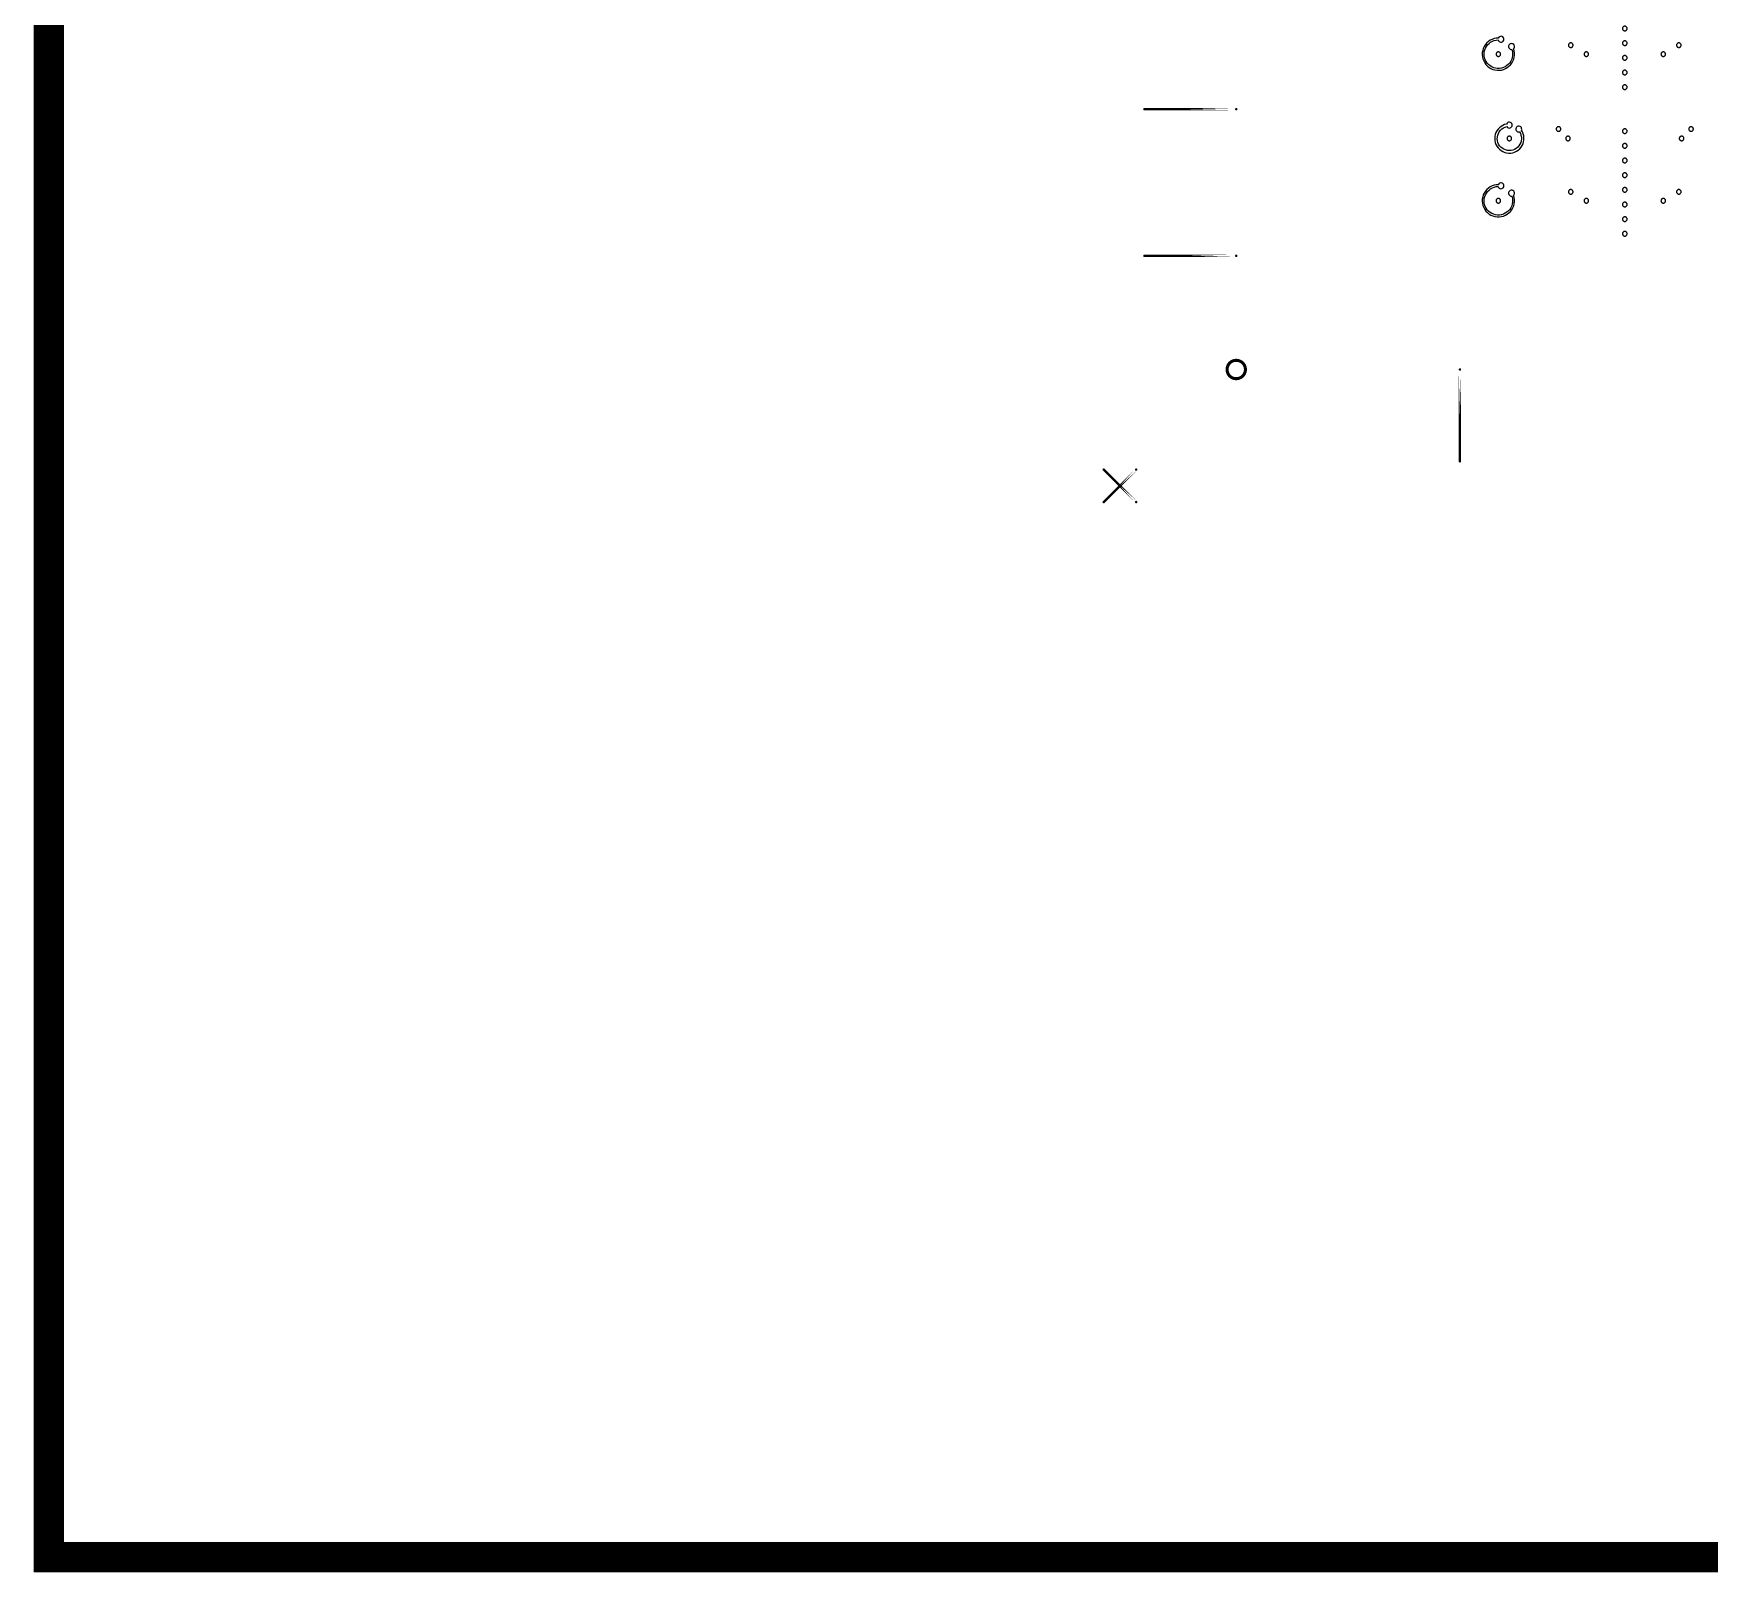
# Model space of a CAD drawing. Extents: x -100 to 100, y -100 to 100.
# Drawn here: x -100.5 to -45.7, y -100.5 to -50.2 of the extents above; entities that cross this region are included whole.
import ezdxf

# ---------------------------------------------------------------- set-up
doc = ezdxf.new("R2010")
doc.units = 0
doc.layers.get('0').update_dxf_attribs({"linetype": 'continuous'})
doc.layers.add('L6', color=7, linetype='continuous')

# ---------------------------------------------------------------- blocks, each defined once
blk = doc.blocks.new('LDI_XFL94-0512-011_L6_B1')
at = {"layer": 'L6'}
for points in [[(-52.357, -53.266), (-52.337, -53.289), (-52.311, -53.304), (-52.282, -53.311), (-52.252, -53.308), (-52.224, -53.297), (-52.202, -53.277), (-52.186, -53.251), (-52.18, -53.221), (-52.183, -53.191), (-52.195, -53.164), (-52.215, -53.141), (-52.241, -53.126), (-52.271, -53.12), (-52.301, -53.123), (-52.328, -53.136), (-52.35, -53.156), (-52.365, -53.182), (-52.429, -53.199), (-52.49, -53.225), (-52.547, -53.258), (-52.599, -53.3), (-52.645, -53.348), (-52.683, -53.402), (-52.714, -53.46), (-52.736, -53.523), (-52.75, -53.587), (-52.754, -53.654), (-52.75, -53.72), (-52.736, -53.784), (-52.713, -53.847), (-52.683, -53.905), (-52.644, -53.959), (-52.598, -54.007), (-52.546, -54.048), (-52.489, -54.082), (-52.428, -54.107), (-52.364, -54.124), (-52.298, -54.131), (-52.232, -54.13), (-52.166, -54.119), (-52.103, -54.1), (-52.043, -54.072), (-51.987, -54.035), (-51.937, -53.992), (-51.894, -53.942), (-51.857, -53.887), (-51.829, -53.827), (-51.809, -53.764), (-51.799, -53.698), (-51.797, -53.632), (-51.804, -53.566), (-51.821, -53.502), (-51.846, -53.441), (-51.879, -53.383), (-51.871, -53.354), (-51.873, -53.324), (-51.883, -53.296), (-51.902, -53.273), (-51.927, -53.256), (-51.956, -53.248), (-51.987, -53.25), (-52.015, -53.261), (-52.038, -53.28), (-52.054, -53.305), (-52.062, -53.335), (-52.06, -53.365), (-52.049, -53.393), (-52.029, -53.416), (-52.004, -53.432), (-51.974, -53.439), (-51.944, -53.437), (-51.915, -53.49), (-51.895, -53.547), (-51.883, -53.607), (-51.881, -53.668), (-51.888, -53.728), (-51.904, -53.787), (-51.929, -53.842), (-51.962, -53.893), (-52.002, -53.938), (-52.05, -53.977), (-52.102, -54.008), (-52.159, -54.03), (-52.218, -54.044), (-52.278, -54.048), (-52.339, -54.043), (-52.398, -54.028), (-52.454, -54.005), (-52.506, -53.973), (-52.553, -53.934), (-52.593, -53.888), (-52.625, -53.837), (-52.649, -53.781), (-52.664, -53.722), (-52.671, -53.662), (-52.667, -53.601), (-52.655, -53.542), (-52.633, -53.485), (-52.603, -53.432), (-52.565, -53.384), (-52.521, -53.343), (-52.47, -53.309), (-52.415, -53.283), (-52.357, -53.266)], [(-52.275, -53.578), (-52.285, -53.578), (-52.295, -53.58), (-52.304, -53.583), (-52.313, -53.588), (-52.321, -53.593), (-52.328, -53.6), (-52.335, -53.607), (-52.34, -53.615), (-52.345, -53.624), (-52.348, -53.633), (-52.35, -53.643), (-52.35, -53.653), (-52.35, -53.662), (-52.348, -53.672), (-52.345, -53.681), (-52.34, -53.69), (-52.335, -53.698), (-52.328, -53.706), (-52.321, -53.712), (-52.313, -53.718), (-52.304, -53.722), (-52.295, -53.725), (-52.285, -53.727), (-52.275, -53.728), (-52.266, -53.727), (-52.256, -53.725), (-52.247, -53.722), (-52.238, -53.718), (-52.23, -53.712), (-52.222, -53.706), (-52.216, -53.698), (-52.21, -53.69), (-52.206, -53.681), (-52.203, -53.672), (-52.201, -53.662), (-52.2, -53.653), (-52.201, -53.643), (-52.203, -53.633), (-52.206, -53.624), (-52.21, -53.615), (-52.216, -53.607), (-52.222, -53.6), (-52.23, -53.593), (-52.238, -53.588), (-52.247, -53.583), (-52.256, -53.58), (-52.266, -53.578), (-52.275, -53.578)], [(-50.668, -53.269), (-50.678, -53.269), (-50.688, -53.271), (-50.697, -53.274), (-50.706, -53.279), (-50.714, -53.284), (-50.721, -53.291), (-50.728, -53.298), (-50.733, -53.306), (-50.738, -53.315), (-50.741, -53.324), (-50.743, -53.334), (-50.743, -53.344), (-50.743, -53.353), (-50.741, -53.363), (-50.738, -53.372), (-50.733, -53.381), (-50.728, -53.389), (-50.721, -53.397), (-50.714, -53.403), (-50.706, -53.409), (-50.697, -53.413), (-50.688, -53.416), (-50.678, -53.418), (-50.668, -53.419), (-50.659, -53.418), (-50.649, -53.416), (-50.64, -53.413), (-50.631, -53.409), (-50.623, -53.403), (-50.615, -53.397), (-50.609, -53.389), (-50.603, -53.381), (-50.599, -53.372), (-50.596, -53.363), (-50.594, -53.353), (-50.593, -53.344), (-50.594, -53.334), (-50.596, -53.324), (-50.599, -53.315), (-50.603, -53.306), (-50.609, -53.298), (-50.615, -53.291), (-50.623, -53.284), (-50.631, -53.279), (-50.64, -53.274), (-50.649, -53.271), (-50.659, -53.269), (-50.668, -53.269)], [(-50.359, -53.578), (-50.369, -53.578), (-50.379, -53.58), (-50.388, -53.583), (-50.397, -53.588), (-50.405, -53.593), (-50.412, -53.6), (-50.419, -53.607), (-50.424, -53.615), (-50.429, -53.624), (-50.432, -53.633), (-50.434, -53.643), (-50.434, -53.653), (-50.434, -53.662), (-50.432, -53.672), (-50.429, -53.681), (-50.424, -53.69), (-50.419, -53.698), (-50.412, -53.706), (-50.405, -53.712), (-50.397, -53.718), (-50.388, -53.722), (-50.379, -53.725), (-50.369, -53.727), (-50.359, -53.728), (-50.349, -53.727), (-50.34, -53.725), (-50.331, -53.722), (-50.322, -53.718), (-50.314, -53.712), (-50.306, -53.706), (-50.3, -53.698), (-50.294, -53.69), (-50.29, -53.681), (-50.287, -53.672), (-50.285, -53.662), (-50.284, -53.653), (-50.285, -53.643), (-50.287, -53.633), (-50.29, -53.624), (-50.294, -53.615), (-50.3, -53.607), (-50.306, -53.6), (-50.314, -53.593), (-50.322, -53.588), (-50.331, -53.583), (-50.34, -53.58), (-50.349, -53.578), (-50.359, -53.578)], [(-48.503, -53.338), (-48.513, -53.339), (-48.522, -53.341), (-48.532, -53.344), (-48.54, -53.348), (-48.549, -53.354), (-48.556, -53.36), (-48.562, -53.368), (-48.568, -53.376), (-48.572, -53.384), (-48.575, -53.394), (-48.577, -53.403), (-48.578, -53.413), (-48.577, -53.423), (-48.575, -53.433), (-48.572, -53.442), (-48.568, -53.451), (-48.562, -53.459), (-48.556, -53.466), (-48.549, -53.473), (-48.54, -53.478), (-48.532, -53.482), (-48.522, -53.486), (-48.513, -53.488), (-48.503, -53.488), (-48.493, -53.488), (-48.484, -53.486), (-48.474, -53.482), (-48.465, -53.478), (-48.457, -53.473), (-48.45, -53.466), (-48.443, -53.459), (-48.438, -53.451), (-48.434, -53.442), (-48.431, -53.433), (-48.429, -53.423), (-48.428, -53.413), (-48.429, -53.403), (-48.431, -53.394), (-48.434, -53.384), (-48.438, -53.376), (-48.443, -53.368), (-48.45, -53.36), (-48.457, -53.354), (-48.465, -53.348), (-48.474, -53.344), (-48.484, -53.341), (-48.493, -53.339), (-48.503, -53.338)], [(-46.647, -53.578), (-46.656, -53.578), (-46.666, -53.58), (-46.675, -53.583), (-46.684, -53.588), (-46.692, -53.593), (-46.7, -53.6), (-46.706, -53.607), (-46.712, -53.615), (-46.716, -53.624), (-46.719, -53.633), (-46.721, -53.643), (-46.722, -53.653), (-46.721, -53.662), (-46.719, -53.672), (-46.716, -53.681), (-46.712, -53.69), (-46.706, -53.698), (-46.7, -53.706), (-46.692, -53.712), (-46.684, -53.718), (-46.675, -53.722), (-46.666, -53.725), (-46.656, -53.727), (-46.647, -53.728), (-46.637, -53.727), (-46.627, -53.725), (-46.618, -53.722), (-46.609, -53.718), (-46.601, -53.712), (-46.594, -53.706), (-46.587, -53.698), (-46.582, -53.69), (-46.577, -53.681), (-46.574, -53.672), (-46.572, -53.662), (-46.572, -53.653), (-46.572, -53.643), (-46.574, -53.633), (-46.577, -53.624), (-46.582, -53.615), (-46.587, -53.607), (-46.594, -53.6), (-46.601, -53.593), (-46.609, -53.588), (-46.618, -53.583), (-46.627, -53.58), (-46.637, -53.578), (-46.647, -53.578)], [(-46.338, -53.269), (-46.347, -53.269), (-46.357, -53.271), (-46.366, -53.274), (-46.375, -53.279), (-46.383, -53.284), (-46.391, -53.291), (-46.397, -53.298), (-46.403, -53.306), (-46.407, -53.315), (-46.41, -53.324), (-46.412, -53.334), (-46.413, -53.344), (-46.412, -53.353), (-46.41, -53.363), (-46.407, -53.372), (-46.403, -53.381), (-46.397, -53.389), (-46.391, -53.397), (-46.383, -53.403), (-46.375, -53.409), (-46.366, -53.413), (-46.357, -53.416), (-46.347, -53.418), (-46.338, -53.419), (-46.328, -53.418), (-46.318, -53.416), (-46.309, -53.413), (-46.3, -53.409), (-46.292, -53.403), (-46.285, -53.397), (-46.278, -53.389), (-46.273, -53.381), (-46.268, -53.372), (-46.265, -53.363), (-46.263, -53.353), (-46.263, -53.344), (-46.263, -53.334), (-46.265, -53.324), (-46.268, -53.315), (-46.273, -53.306), (-46.278, -53.298), (-46.285, -53.291), (-46.292, -53.284), (-46.3, -53.279), (-46.309, -53.274), (-46.318, -53.271), (-46.328, -53.269), (-46.338, -53.269)], [(-48.503, -53.817), (-48.513, -53.818), (-48.522, -53.82), (-48.532, -53.823), (-48.54, -53.827), (-48.549, -53.833), (-48.556, -53.839), (-48.562, -53.847), (-48.568, -53.855), (-48.572, -53.864), (-48.575, -53.873), (-48.577, -53.882), (-48.578, -53.892), (-48.577, -53.902), (-48.575, -53.912), (-48.572, -53.921), (-48.568, -53.93), (-48.562, -53.938), (-48.556, -53.945), (-48.549, -53.952), (-48.54, -53.957), (-48.532, -53.962), (-48.522, -53.965), (-48.513, -53.967), (-48.503, -53.967), (-48.493, -53.967), (-48.484, -53.965), (-48.474, -53.962), (-48.465, -53.957), (-48.457, -53.952), (-48.45, -53.945), (-48.443, -53.938), (-48.438, -53.93), (-48.434, -53.921), (-48.431, -53.912), (-48.429, -53.902), (-48.428, -53.892), (-48.429, -53.882), (-48.431, -53.873), (-48.434, -53.864), (-48.438, -53.855), (-48.443, -53.847), (-48.45, -53.839), (-48.457, -53.833), (-48.465, -53.827), (-48.474, -53.823), (-48.484, -53.82), (-48.493, -53.818), (-48.503, -53.817)], [(-48.503, -54.296), (-48.513, -54.297), (-48.522, -54.299), (-48.532, -54.302), (-48.54, -54.306), (-48.549, -54.312), (-48.556, -54.318), (-48.562, -54.326), (-48.568, -54.334), (-48.572, -54.343), (-48.575, -54.352), (-48.577, -54.361), (-48.578, -54.371), (-48.577, -54.381), (-48.575, -54.391), (-48.572, -54.4), (-48.568, -54.409), (-48.562, -54.417), (-48.556, -54.424), (-48.549, -54.431), (-48.54, -54.436), (-48.532, -54.441), (-48.522, -54.444), (-48.513, -54.446), (-48.503, -54.446), (-48.493, -54.446), (-48.484, -54.444), (-48.474, -54.441), (-48.465, -54.436), (-48.457, -54.431), (-48.45, -54.424), (-48.443, -54.417), (-48.438, -54.409), (-48.434, -54.4), (-48.431, -54.391), (-48.429, -54.381), (-48.428, -54.371), (-48.429, -54.361), (-48.431, -54.352), (-48.434, -54.343), (-48.438, -54.334), (-48.443, -54.326), (-48.45, -54.318), (-48.457, -54.312), (-48.465, -54.306), (-48.474, -54.302), (-48.484, -54.299), (-48.493, -54.297), (-48.503, -54.296)], [(-52.642, -55.222), (-52.63, -55.249), (-52.611, -55.272), (-52.585, -55.288), (-52.556, -55.295), (-52.526, -55.292), (-52.499, -55.281), (-52.476, -55.262), (-52.46, -55.236), (-52.453, -55.207), (-52.455, -55.177), (-52.466, -55.15), (-52.486, -55.127), (-52.511, -55.111), (-52.54, -55.104), (-52.57, -55.106), (-52.598, -55.117), (-52.621, -55.136), (-52.637, -55.162), (-52.706, -55.167), (-52.775, -55.181), (-52.841, -55.204), (-52.904, -55.235), (-52.961, -55.275), (-53.013, -55.322), (-53.059, -55.376), (-53.096, -55.435), (-53.126, -55.498), (-53.147, -55.565), (-53.159, -55.634), (-53.161, -55.704), (-53.155, -55.774), (-53.139, -55.842), (-53.114, -55.907), (-53.081, -55.969), (-53.04, -56.026), (-52.992, -56.076), (-52.937, -56.12), (-52.877, -56.157), (-52.813, -56.185), (-52.746, -56.204), (-52.676, -56.214), (-52.606, -56.215), (-52.537, -56.206), (-52.469, -56.189), (-52.404, -56.162), (-52.343, -56.128), (-52.288, -56.085), (-52.238, -56.036), (-52.196, -55.98), (-52.161, -55.919), (-52.134, -55.854), (-52.117, -55.786), (-52.109, -55.717), (-52.109, -55.647), (-52.12, -55.577), (-52.139, -55.51), (-52.121, -55.487), (-52.11, -55.458), (-52.109, -55.429), (-52.117, -55.4), (-52.134, -55.375), (-52.158, -55.356), (-52.186, -55.346), (-52.216, -55.345), (-52.244, -55.353), (-52.269, -55.37), (-52.288, -55.393), (-52.298, -55.421), (-52.299, -55.451), (-52.291, -55.48), (-52.275, -55.505), (-52.251, -55.524), (-52.223, -55.534), (-52.194, -55.535), (-52.176, -55.598), (-52.168, -55.663), (-52.169, -55.728), (-52.179, -55.793), (-52.198, -55.855), (-52.226, -55.914), (-52.261, -55.969), (-52.304, -56.018), (-52.353, -56.061), (-52.408, -56.097), (-52.467, -56.124), (-52.529, -56.144), (-52.594, -56.154), (-52.659, -56.155), (-52.724, -56.147), (-52.787, -56.13), (-52.847, -56.105), (-52.903, -56.071), (-52.953, -56.03), (-52.998, -55.982), (-53.035, -55.929), (-53.065, -55.871), (-53.086, -55.809), (-53.098, -55.745), (-53.102, -55.68), (-53.096, -55.615), (-53.081, -55.551), (-53.058, -55.491), (-53.026, -55.434), (-52.987, -55.382), (-52.94, -55.336), (-52.888, -55.296), (-52.831, -55.265), (-52.77, -55.242), (-52.707, -55.227), (-52.642, -55.222)], [(-48.503, -54.775), (-48.513, -54.776), (-48.522, -54.778), (-48.532, -54.781), (-48.54, -54.785), (-48.549, -54.791), (-48.556, -54.797), (-48.562, -54.805), (-48.568, -54.813), (-48.572, -54.822), (-48.575, -54.831), (-48.577, -54.841), (-48.578, -54.85), (-48.577, -54.86), (-48.575, -54.87), (-48.572, -54.879), (-48.568, -54.888), (-48.562, -54.896), (-48.556, -54.903), (-48.549, -54.91), (-48.54, -54.915), (-48.532, -54.92), (-48.522, -54.923), (-48.513, -54.925), (-48.503, -54.925), (-48.493, -54.925), (-48.484, -54.923), (-48.474, -54.92), (-48.465, -54.915), (-48.457, -54.91), (-48.45, -54.903), (-48.443, -54.896), (-48.438, -54.888), (-48.434, -54.879), (-48.431, -54.87), (-48.429, -54.86), (-48.428, -54.85), (-48.429, -54.841), (-48.431, -54.831), (-48.434, -54.822), (-48.438, -54.813), (-48.443, -54.805), (-48.45, -54.797), (-48.457, -54.791), (-48.465, -54.785), (-48.474, -54.781), (-48.484, -54.778), (-48.493, -54.776), (-48.503, -54.775)], [(-48.503, -55.254), (-48.513, -55.255), (-48.522, -55.257), (-48.532, -55.26), (-48.54, -55.264), (-48.549, -55.27), (-48.556, -55.276), (-48.562, -55.284), (-48.568, -55.292), (-48.572, -55.301), (-48.575, -55.31), (-48.577, -55.32), (-48.578, -55.329), (-48.577, -55.339), (-48.575, -55.349), (-48.572, -55.358), (-48.568, -55.367), (-48.562, -55.375), (-48.556, -55.382), (-48.549, -55.389), (-48.54, -55.394), (-48.532, -55.399), (-48.522, -55.402), (-48.513, -55.404), (-48.503, -55.404), (-48.493, -55.404), (-48.484, -55.402), (-48.474, -55.399), (-48.465, -55.394), (-48.457, -55.389), (-48.45, -55.382), (-48.443, -55.375), (-48.438, -55.367), (-48.434, -55.358), (-48.431, -55.349), (-48.429, -55.339), (-48.428, -55.329), (-48.429, -55.32), (-48.431, -55.31), (-48.434, -55.301), (-48.438, -55.292), (-48.443, -55.284), (-48.45, -55.276), (-48.457, -55.27), (-48.465, -55.264), (-48.474, -55.26), (-48.484, -55.257), (-48.493, -55.255), (-48.503, -55.254)], [(-52.635, -55.614), (-52.645, -55.614), (-52.654, -55.616), (-52.663, -55.619), (-52.672, -55.624), (-52.68, -55.629), (-52.688, -55.636), (-52.694, -55.643), (-52.7, -55.651), (-52.704, -55.66), (-52.707, -55.669), (-52.709, -55.679), (-52.71, -55.689), (-52.709, -55.698), (-52.707, -55.708), (-52.704, -55.717), (-52.7, -55.726), (-52.694, -55.734), (-52.688, -55.742), (-52.68, -55.748), (-52.672, -55.754), (-52.663, -55.758), (-52.654, -55.761), (-52.645, -55.763), (-52.635, -55.764), (-52.625, -55.763), (-52.615, -55.761), (-52.606, -55.758), (-52.597, -55.754), (-52.589, -55.748), (-52.582, -55.742), (-52.575, -55.734), (-52.57, -55.726), (-52.565, -55.717), (-52.562, -55.708), (-52.56, -55.698), (-52.56, -55.689), (-52.56, -55.679), (-52.562, -55.669), (-52.565, -55.66), (-52.57, -55.651), (-52.575, -55.643), (-52.582, -55.636), (-52.589, -55.629), (-52.597, -55.624), (-52.606, -55.619), (-52.615, -55.616), (-52.625, -55.614), (-52.635, -55.614)], [(-50.269, -55.32), (-50.278, -55.321), (-50.288, -55.323), (-50.297, -55.326), (-50.306, -55.33), (-50.314, -55.336), (-50.322, -55.342), (-50.328, -55.35), (-50.334, -55.358), (-50.338, -55.367), (-50.341, -55.376), (-50.343, -55.385), (-50.344, -55.395), (-50.343, -55.405), (-50.341, -55.415), (-50.338, -55.424), (-50.334, -55.433), (-50.328, -55.441), (-50.322, -55.448), (-50.314, -55.455), (-50.306, -55.46), (-50.297, -55.465), (-50.288, -55.468), (-50.278, -55.47), (-50.269, -55.47), (-50.259, -55.47), (-50.249, -55.468), (-50.24, -55.465), (-50.231, -55.46), (-50.223, -55.455), (-50.216, -55.448), (-50.209, -55.441), (-50.204, -55.433), (-50.199, -55.424), (-50.196, -55.415), (-50.194, -55.405), (-50.194, -55.395), (-50.194, -55.385), (-50.196, -55.376), (-50.199, -55.367), (-50.204, -55.358), (-50.209, -55.35), (-50.216, -55.342), (-50.223, -55.336), (-50.231, -55.33), (-50.24, -55.326), (-50.249, -55.323), (-50.259, -55.321), (-50.269, -55.32)], [(-49.76, -55.614), (-49.77, -55.614), (-49.78, -55.616), (-49.789, -55.619), (-49.798, -55.624), (-49.806, -55.629), (-49.814, -55.636), (-49.82, -55.643), (-49.825, -55.651), (-49.83, -55.66), (-49.833, -55.669), (-49.835, -55.679), (-49.835, -55.689), (-49.835, -55.698), (-49.833, -55.708), (-49.83, -55.717), (-49.825, -55.726), (-49.82, -55.734), (-49.814, -55.742), (-49.806, -55.748), (-49.798, -55.754), (-49.789, -55.758), (-49.78, -55.761), (-49.77, -55.763), (-49.76, -55.764), (-49.751, -55.763), (-49.741, -55.761), (-49.732, -55.758), (-49.723, -55.754), (-49.715, -55.748), (-49.707, -55.742), (-49.701, -55.734), (-49.696, -55.726), (-49.691, -55.717), (-49.688, -55.708), (-49.686, -55.698), (-49.685, -55.689), (-49.686, -55.679), (-49.688, -55.669), (-49.691, -55.66), (-49.696, -55.651), (-49.701, -55.643), (-49.707, -55.636), (-49.715, -55.629), (-49.723, -55.624), (-49.732, -55.619), (-49.741, -55.616), (-49.751, -55.614), (-49.76, -55.614)], [(-48.503, -55.733), (-48.513, -55.734), (-48.522, -55.736), (-48.532, -55.739), (-48.54, -55.743), (-48.549, -55.749), (-48.556, -55.755), (-48.562, -55.763), (-48.568, -55.771), (-48.572, -55.78), (-48.575, -55.789), (-48.577, -55.799), (-48.578, -55.808), (-48.577, -55.818), (-48.575, -55.828), (-48.572, -55.837), (-48.568, -55.846), (-48.562, -55.854), (-48.556, -55.861), (-48.549, -55.868), (-48.54, -55.873), (-48.532, -55.878), (-48.522, -55.881), (-48.513, -55.883), (-48.503, -55.883), (-48.493, -55.883), (-48.484, -55.881), (-48.474, -55.878), (-48.465, -55.873), (-48.457, -55.868), (-48.45, -55.861), (-48.443, -55.854), (-48.438, -55.846), (-48.434, -55.837), (-48.431, -55.828), (-48.429, -55.818), (-48.428, -55.808), (-48.429, -55.799), (-48.431, -55.789), (-48.434, -55.78), (-48.438, -55.771), (-48.443, -55.763), (-48.45, -55.755), (-48.457, -55.749), (-48.465, -55.743), (-48.474, -55.739), (-48.484, -55.736), (-48.493, -55.734), (-48.503, -55.733)], [(-47.246, -55.614), (-47.255, -55.614), (-47.265, -55.616), (-47.274, -55.619), (-47.283, -55.624), (-47.291, -55.629), (-47.299, -55.636), (-47.305, -55.643), (-47.31, -55.651), (-47.315, -55.66), (-47.318, -55.669), (-47.32, -55.679), (-47.321, -55.689), (-47.32, -55.698), (-47.318, -55.708), (-47.315, -55.717), (-47.31, -55.726), (-47.305, -55.734), (-47.299, -55.742), (-47.291, -55.748), (-47.283, -55.754), (-47.274, -55.758), (-47.265, -55.761), (-47.255, -55.763), (-47.246, -55.764), (-47.236, -55.763), (-47.226, -55.761), (-47.217, -55.758), (-47.208, -55.754), (-47.2, -55.748), (-47.192, -55.742), (-47.186, -55.734), (-47.181, -55.726), (-47.176, -55.717), (-47.173, -55.708), (-47.171, -55.698), (-47.171, -55.689), (-47.171, -55.679), (-47.173, -55.669), (-47.176, -55.66), (-47.181, -55.651), (-47.186, -55.643), (-47.192, -55.636), (-47.2, -55.629), (-47.208, -55.624), (-47.217, -55.619), (-47.226, -55.616), (-47.236, -55.614), (-47.246, -55.614)], [(-46.737, -55.32), (-46.747, -55.321), (-46.757, -55.323), (-46.766, -55.326), (-46.775, -55.33), (-46.783, -55.336), (-46.79, -55.342), (-46.797, -55.35), (-46.802, -55.358), (-46.807, -55.367), (-46.81, -55.376), (-46.812, -55.385), (-46.812, -55.395), (-46.812, -55.405), (-46.81, -55.415), (-46.807, -55.424), (-46.802, -55.433), (-46.797, -55.441), (-46.79, -55.448), (-46.783, -55.455), (-46.775, -55.46), (-46.766, -55.465), (-46.757, -55.468), (-46.747, -55.47), (-46.737, -55.47), (-46.728, -55.47), (-46.718, -55.468), (-46.709, -55.465), (-46.7, -55.46), (-46.692, -55.455), (-46.684, -55.448), (-46.678, -55.441), (-46.672, -55.433), (-46.668, -55.424), (-46.665, -55.415), (-46.663, -55.405), (-46.662, -55.395), (-46.663, -55.385), (-46.665, -55.376), (-46.668, -55.367), (-46.672, -55.358), (-46.678, -55.35), (-46.684, -55.342), (-46.692, -55.336), (-46.7, -55.33), (-46.709, -55.326), (-46.718, -55.323), (-46.728, -55.321), (-46.737, -55.32)], [(-48.503, -56.212), (-48.513, -56.213), (-48.522, -56.215), (-48.532, -56.218), (-48.54, -56.222), (-48.549, -56.228), (-48.556, -56.234), (-48.562, -56.242), (-48.568, -56.25), (-48.572, -56.259), (-48.575, -56.268), (-48.577, -56.278), (-48.578, -56.287), (-48.577, -56.297), (-48.575, -56.307), (-48.572, -56.316), (-48.568, -56.325), (-48.562, -56.333), (-48.556, -56.34), (-48.549, -56.347), (-48.54, -56.352), (-48.532, -56.357), (-48.522, -56.36), (-48.513, -56.362), (-48.503, -56.362), (-48.493, -56.362), (-48.484, -56.36), (-48.474, -56.357), (-48.465, -56.352), (-48.457, -56.347), (-48.45, -56.34), (-48.443, -56.333), (-48.438, -56.325), (-48.434, -56.316), (-48.431, -56.307), (-48.429, -56.297), (-48.428, -56.287), (-48.429, -56.278), (-48.431, -56.268), (-48.434, -56.259), (-48.438, -56.25), (-48.443, -56.242), (-48.45, -56.234), (-48.457, -56.228), (-48.465, -56.222), (-48.474, -56.218), (-48.484, -56.215), (-48.493, -56.213), (-48.503, -56.212)], [(-48.503, -56.691), (-48.513, -56.692), (-48.522, -56.694), (-48.532, -56.697), (-48.54, -56.702), (-48.549, -56.707), (-48.556, -56.713), (-48.562, -56.721), (-48.568, -56.729), (-48.572, -56.738), (-48.575, -56.747), (-48.577, -56.757), (-48.578, -56.766), (-48.577, -56.776), (-48.575, -56.786), (-48.572, -56.795), (-48.568, -56.804), (-48.562, -56.812), (-48.556, -56.82), (-48.549, -56.826), (-48.54, -56.831), (-48.532, -56.836), (-48.522, -56.839), (-48.513, -56.841), (-48.503, -56.841), (-48.493, -56.841), (-48.484, -56.839), (-48.474, -56.836), (-48.465, -56.831), (-48.457, -56.826), (-48.45, -56.82), (-48.443, -56.812), (-48.438, -56.804), (-48.434, -56.795), (-48.431, -56.786), (-48.429, -56.776), (-48.428, -56.766), (-48.429, -56.757), (-48.431, -56.747), (-48.434, -56.738), (-48.438, -56.729), (-48.443, -56.721), (-48.45, -56.713), (-48.457, -56.707), (-48.465, -56.702), (-48.474, -56.697), (-48.484, -56.694), (-48.493, -56.692), (-48.503, -56.691)]]:
    blk.add_lwpolyline(points, close=True, dxfattribs=at)
blk = doc.blocks.new('cutlineendpoint')
at = {"const_width": 0.04}
blk.add_lwpolyline([(-0.02, 0, 1), (0.02, 0, 1)], format="xyb", close=True, dxfattribs=at)

msp = doc.modelspace()

# ---------------------------------------------------------------- linework, layer by layer
at = {"layer": 'L6'}
for points, const_width in [([(-100, 100), (100, 100), (100, -100), (-100, -100)], 1), ([(-61.2, -52.695), (-64.2, -52.695)], 0.08), ([(-61.2, -57.485), (-64.2, -57.485)], 0.08), ([(-53.892, -61.2), (-53.892, -64.2)], 0.08), ([(-64.47, -64.47), (-65.53, -65.53)], 0.08), ([(-64.47, -65.53), (-65.53, -64.47)], 0.08)]:
    msp.add_lwpolyline(points, close=True, dxfattribs=dict(at, const_width=const_width))
at = {"layer": 'L6', "const_width": 0.1}
msp.add_lwpolyline([(-61.5, -61.2, 1), (-60.9, -61.2, 1)], format="xyb", close=True, dxfattribs=at)

# ---------------------------------------------------------------- block references
at = {"layer": 'L6'}
for name, p in [('LDI_XFL94-0512-011_L6_B1', (0, 4.79)), ('cutlineendpoint', (-64.2, -52.695)), ('cutlineendpoint', (-61.2, -52.695)), ('LDI_XFL94-0512-011_L6_B1', (0, 0)), ('cutlineendpoint', (-64.2, -57.485)), ('cutlineendpoint', (-61.2, -57.485)), ('cutlineendpoint', (-53.892, -61.2)), ('cutlineendpoint', (-65.53, -64.47)), ('cutlineendpoint', (-64.47, -64.47)), ('cutlineendpoint', (-53.892, -64.2)), ('cutlineendpoint', (-65.53, -65.53)), ('cutlineendpoint', (-64.47, -65.53))]:
    msp.add_blockref(name, p, dxfattribs=at)

doc.saveas('drawing.dxf')
